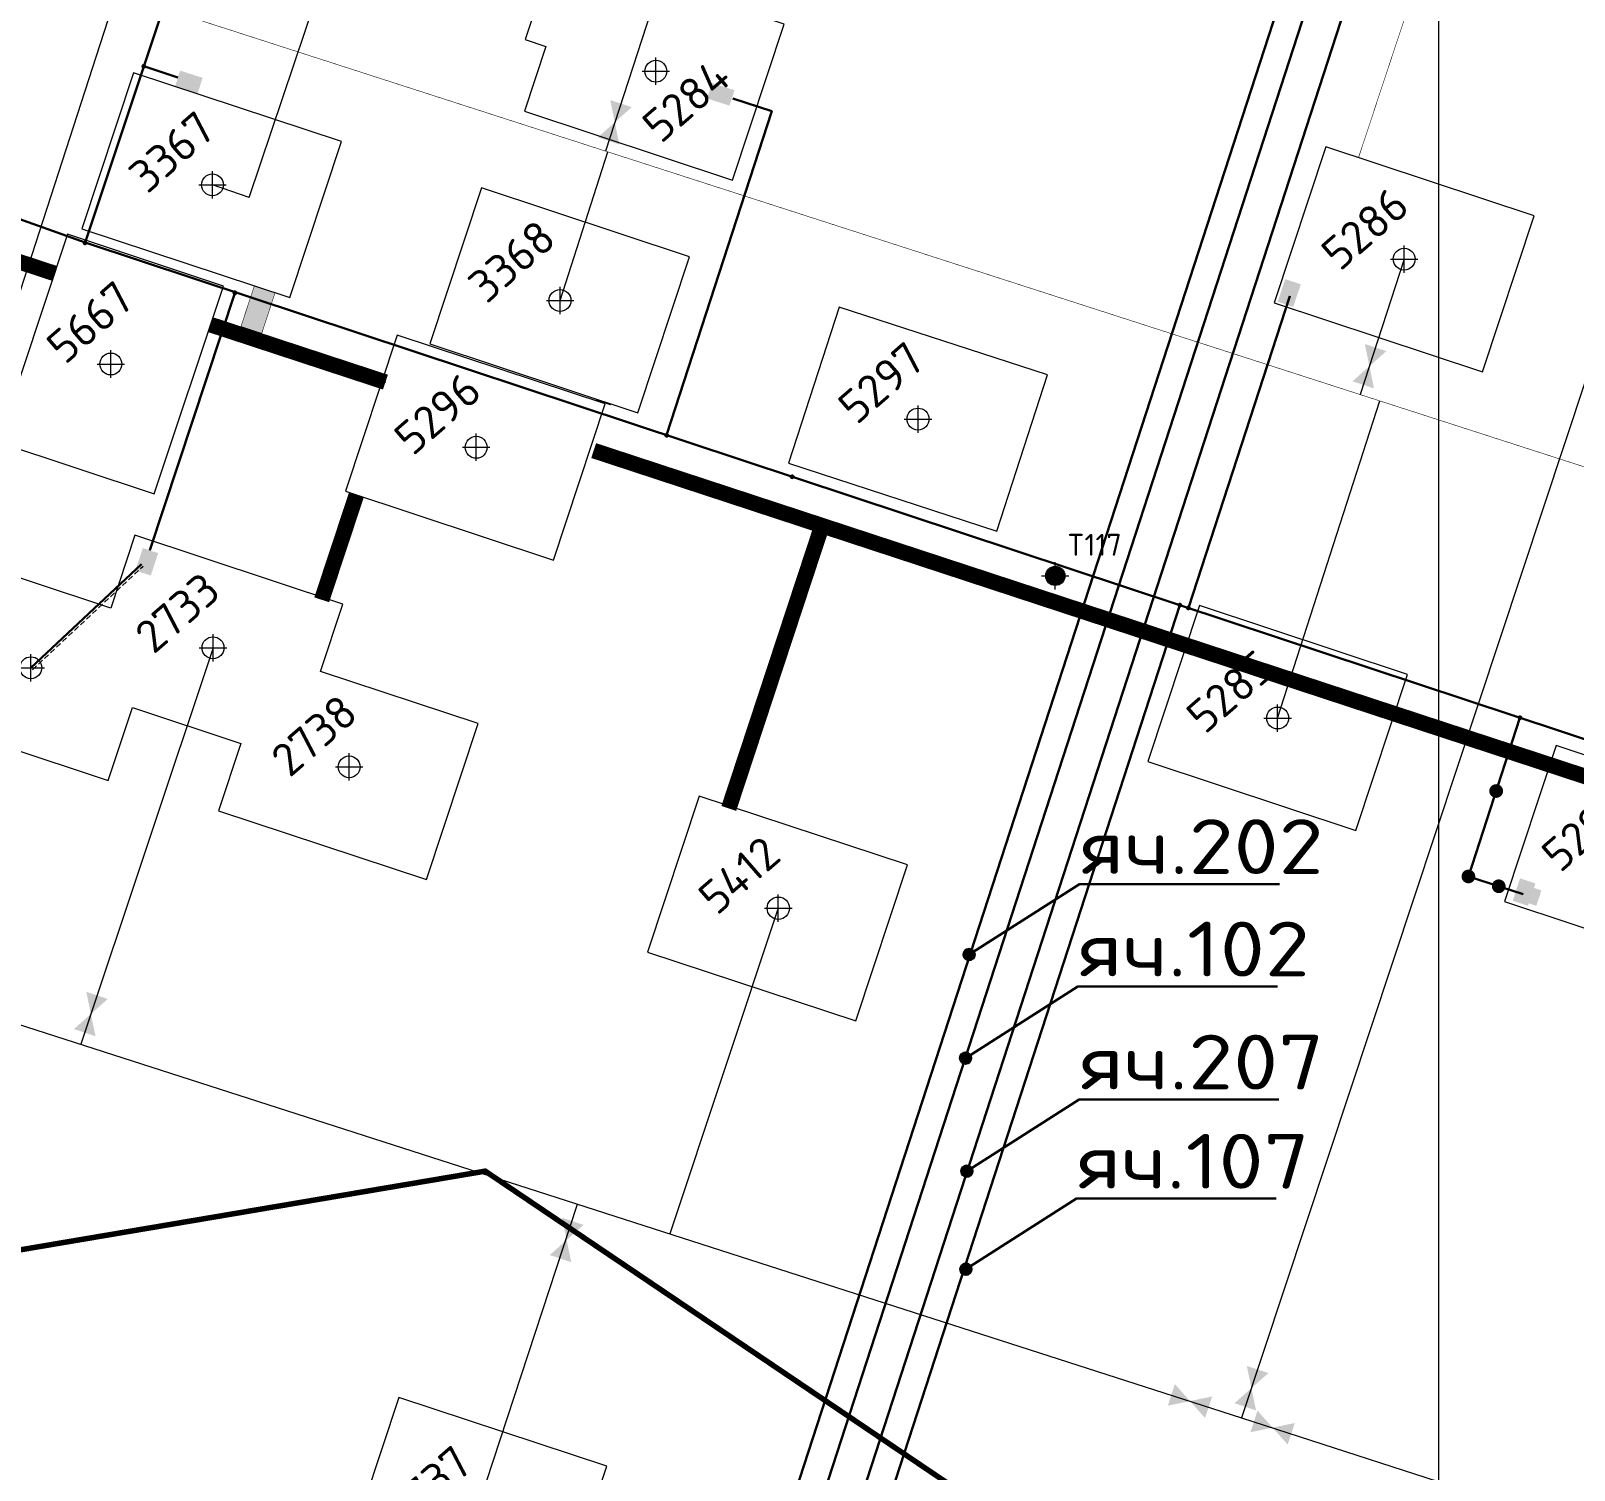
# Model space of a CAD drawing. Header units: millimetres. Extents: x 519 to 9564855, y -810 to 5021775.
# Drawn here: x 9543486 to 9544050, y 4996311 to 4996836 of the extents above; entities that cross this region are included whole.
import ezdxf
from ezdxf.enums import TextEntityAlignment as Align

# ---------------------------------------------------------------- set-up
doc = ezdxf.new("R2010")
doc.units = ezdxf.units.MM
doc.header["$LTSCALE"] = 2
doc.header["$MEASUREMENT"] = 0
doc.header["$PDMODE"] = 2
doc.header["$PDSIZE"] = 5
doc.linetypes.add('92051501$0$DASHED', pattern=[0.75, 0.5, -0.25])
doc.linetypes.add('DASHED2', pattern=[9.525, 6.35, -3.175])
for name, color, linetype in [('160 скважин на 2012 год', 7, 'Continuous'), ('164 скв. на 2011 год (измененные)', 121, 'Continuous'), ('2003-2004 Supplemental wells', 7, 'Continuous'), ('Existing roads', 41, 'Continuous'), ('Future Roads', 44, 'Continuous'), ('GRID_PULKOVO', 7, 'Continuous'), ('OilColl&Flowlines', 3, 'Continuous'), ('Stage 10 wells', 7, 'Continuous'), ('Stage VII wells', 9, 'Continuous'), ('МГ-земельный участок', 7, 'Continuous'), ('Скважины  2018 года', 7, 'Continuous'), ('Скважины 2019г.', 241, 'Continuous'), ('Скважины на 2020 год', 140, 'Continuous')]:
    doc.layers.add(name, color=color, linetype=linetype)
for name, color, linetype, lineweight in [('160 скважин на 2012 год - Электрика', 192, 'Continuous', 30), ('160 скважин на2012 год.Выкидные линии', 5, 'Continuous', 30), ('PPLINE_GAS', 4, 'GAS_LINE', 30), ('Скважины на 2022 год', 60, 'Continuous', 13), ('Электро', 1, 'Continuous', 30), ('Электроснаб', 1, 'Continuous', 18), ('Электроснабжене', 1, 'Continuous', 18)]:
    doc.layers.add(name, color=color, linetype=linetype, lineweight=lineweight)
doc.styles.add('92051501$0$STANDARD', font='simplex.shx')
doc.styles.add('Elect', font='isocpeur.ttf')
doc.styles.get("Standard").update_dxf_attribs({"font": 'isocpeur.ttf', "width": 0.5})
doc.linetypes.add('GAS_LINE', pattern='A,0.5,-0.2,["G",92051501$0$STANDARD,S=0.1,R=0,X=-0.1,Y=-0.05],-0.05', length=0.75)

msp = doc.modelspace()

# ---------------------------------------------------------------- hatches: boundary and pattern name
at = {"linetype": 'ByBlock', "lineweight": 0, "ltscale": 80}
h = msp.add_hatch(color=9, dxfattribs=at)
h.set_gradient(color1=(194, 199, 198), color2=(201, 207, 205), tint=1)
h.paths.add_polyline_path([(9543575.26535, 4996740.73949), (9543572.76242, 4996733.12448), (9543570.39282, 4996725.91509), (9543562.79911, 4996728.41418), (9543567.70009, 4996743.22606)])
at = {"layer": '160 скважин на 2012 год - Электрика', "lineweight": 0, "ltscale": 7.5}
for points in [[(9543941.37956, 4996737.437), (9543946.98171, 4996735.54982), (9543949.73295, 4996743.71699), (9543944.13079, 4996745.60416)], [(9544029.41658, 4996525.19705), (9544027.5596, 4996519.58482), (9544035.74145, 4996516.87759), (9544037.59844, 4996522.48982)]]:
    msp.add_hatch(color=1, dxfattribs=at).paths.add_polyline_path(points)
at = {"layer": '2003-2004 Supplemental wells', "lineweight": 0, "ltscale": 5}
h = msp.add_hatch(color=1, dxfattribs=at)
edge = h.paths.add_edge_path()
edge.add_arc((9543860.12, 4996637.33), 3.5, 0, 360)
at = {"layer": 'Электро'}
for points in [[(9543540.5972, 4996821.82099), (9543538.80144, 4996816.18887), (9543547.01229, 4996813.57089), (9543548.80806, 4996819.20302)], [(9543734.77396, 4996817.29253), (9543732.9782, 4996811.66041), (9543741.18905, 4996809.04243), (9543742.98482, 4996814.67456)], [(9543941.35052, 4996737.50939), (9543946.96276, 4996735.6524), (9543949.66999, 4996743.83426), (9543944.05775, 4996745.69125)], [(9543524.27711, 4996639.30936), (9543529.88935, 4996637.45237), (9543532.59658, 4996645.63423), (9543526.98434, 4996647.49122)], [(9544027.10544, 4996518.72367), (9544032.71767, 4996516.86668), (9544035.4249, 4996525.04854), (9544029.81267, 4996526.90552)]]:
    msp.add_hatch(color=256, dxfattribs=at).paths.add_polyline_path(points)
h = msp.add_hatch(color=256, dxfattribs=at)
edge = h.paths.add_edge_path()
edge.add_arc((9543828.64076, 4996499.06776), 2.06767, 0, 360)
h = msp.add_hatch(color=256, dxfattribs=at)
edge = h.paths.add_edge_path()
edge.add_arc((9543827.36878, 4996461.27047), 2.06767, 0, 360)
h = msp.add_hatch(color=256, dxfattribs=at)
edge = h.paths.add_edge_path()
edge.add_arc((9543827.85159, 4996419.99067), 2.06767, 0, 360)
h = msp.add_hatch(color=256, dxfattribs=at)
edge = h.paths.add_edge_path()
edge.add_arc((9543827.51222, 4996384.19295), 2.06767, 0, 360)
at = {"layer": 'Электроснаб', "linetype": '92051501$0$DASHED', "lineweight": 0}
for points in [[(9543540.5972, 4996821.82099), (9543538.80144, 4996816.18887), (9543547.01229, 4996813.57089), (9543548.80806, 4996819.20302)], [(9543524.27711, 4996639.30936), (9543529.88935, 4996637.45237), (9543532.59658, 4996645.63423), (9543526.98434, 4996647.49122)]]:
    msp.add_hatch(color=1, dxfattribs=at).paths.add_polyline_path(points)
at = {"layer": 'Электроснаб', "lineweight": 0}
for points in [[(9543734.77396, 4996817.29253), (9543732.9782, 4996811.66041), (9543741.18905, 4996809.04243), (9543742.98482, 4996814.67456)], [(9543941.35052, 4996737.50939), (9543946.96276, 4996735.6524), (9543949.66999, 4996743.83426), (9543944.05775, 4996745.69125)], [(9544027.10544, 4996518.72367), (9544032.71767, 4996516.86668), (9544035.4249, 4996525.04854), (9544029.81267, 4996526.90552)]]:
    msp.add_hatch(color=1, dxfattribs=at).paths.add_polyline_path(points)
h = msp.add_hatch(color=1, dxfattribs=at)
edge = h.paths.add_edge_path()
edge.add_arc((9543828.64076, 4996499.06776), 2.06767, 0, 360)
h = msp.add_hatch(color=1, dxfattribs=at)
edge = h.paths.add_edge_path()
edge.add_arc((9543827.36878, 4996461.27047), 2.06767, 0, 360)
h = msp.add_hatch(color=1, dxfattribs=at)
edge = h.paths.add_edge_path()
edge.add_arc((9543827.85159, 4996419.99067), 2.06767, 0, 360)
h = msp.add_hatch(color=1, dxfattribs=at)
edge = h.paths.add_edge_path()
edge.add_arc((9543827.51222, 4996384.19295), 2.06767, 0, 360)
at = {"layer": 'Электроснабжене', "linetype": '92051501$0$DASHED', "lineweight": 0}
for points in [[(9543540.5972, 4996821.82099), (9543538.80144, 4996816.18887), (9543547.01229, 4996813.57089), (9543548.80806, 4996819.20302)], [(9543524.27711, 4996639.30936), (9543529.88935, 4996637.45237), (9543532.59658, 4996645.63423), (9543526.98434, 4996647.49122)]]:
    msp.add_hatch(color=1, dxfattribs=at).paths.add_polyline_path(points)
at = {"layer": 'Электроснабжене', "lineweight": 0}
for points in [[(9543734.77396, 4996817.29253), (9543732.9782, 4996811.66041), (9543741.18905, 4996809.04243), (9543742.98482, 4996814.67456)], [(9543941.35052, 4996737.50939), (9543946.96276, 4996735.6524), (9543949.66999, 4996743.83426), (9543944.05775, 4996745.69125)], [(9544027.10544, 4996518.72367), (9544032.71767, 4996516.86668), (9544035.4249, 4996525.04854), (9544029.81267, 4996526.90552)]]:
    msp.add_hatch(color=1, dxfattribs=at).paths.add_polyline_path(points)
h = msp.add_hatch(color=1, dxfattribs=at)
edge = h.paths.add_edge_path()
edge.add_arc((9543828.64076, 4996499.06776), 2.06767, 0, 360)
h = msp.add_hatch(color=1, dxfattribs=at)
edge = h.paths.add_edge_path()
edge.add_arc((9543827.36878, 4996461.27047), 2.06767, 0, 360)
h = msp.add_hatch(color=1, dxfattribs=at)
edge = h.paths.add_edge_path()
edge.add_arc((9543827.85159, 4996419.99067), 2.06767, 0, 360)
h = msp.add_hatch(color=1, dxfattribs=at)
edge = h.paths.add_edge_path()
edge.add_arc((9543827.51222, 4996384.19295), 2.06767, 0, 360)

# ---------------------------------------------------------------- linework, layer by layer
at = {"color": 9, "linetype": 'ByBlock', "lineweight": 0, "ltscale": 80, "const_width": 0.2}
msp.add_lwpolyline([(9543575.26535, 4996740.73949), (9543572.76242, 4996733.12448), (9543570.39282, 4996725.91509), (9543562.79911, 4996728.41418), (9543567.70009, 4996743.22606), (9543575.26535, 4996740.73949)], dxfattribs=at)
at = {"layer": '160 скважин на 2012 год', "color": 8, "linetype": 'ByBlock', "lineweight": 0, "ltscale": 80, "const_width": 0.2, "elevation": 0.00005}
msp.add_lwpolyline([(9543994.64566, 4996862.02924), (9543970.87538, 4996790.19006)], dxfattribs=at)
at = {"layer": '160 скважин на 2012 год', "color": 0, "linetype": 'ByBlock', "lineweight": 0, "elevation": 0.00005}
msp.add_lwpolyline([(9543940.09218, 4996736.9859), (9544016.0727, 4996711.84532), (9544034.92814, 4996768.83072), (9543958.94761, 4996793.9713)], close=True, dxfattribs=at)
at = {"layer": '160 скважин на 2012 год', "color": 0, "linetype": 'ByBlock', "lineweight": 0}
msp.add_lwpolyline([(9544024.13812, 4996518.41359), (9544100.11864, 4996493.27301), (9544118.97408, 4996550.25841), (9544042.99355, 4996575.39899)], close=True, dxfattribs=at)
msp.add_circle((9543987.5, 4996753), 4, dxfattribs=at)
msp.add_point((9543987.5, 4996753), dxfattribs=at)
at = {"layer": '160 скважин на 2012 год - Электрика', "color": 1, "lineweight": 0, "ltscale": 7.5}
for p, q in [((9544029.78337, 4996585.56154, 0), (9544010.95264, 4996527.60649, 0)), ((9544010.95264, 4996527.60649, 0), (9544029.41189, 4996521.60872, 0))]:
    msp.add_line(p, q, dxfattribs=at)
at = {"layer": '160 скважин на 2012 год - Электрика', "color": 1, "lineweight": 0, "ltscale": 7.5, "const_width": 2.5, "elevation": 0}
for points in [[(9544019.89776, 4996559.18182, 1), (9544022.2754, 4996558.40928, 1)], [(9544009.76382, 4996527.99276, 1), (9544012.14146, 4996527.22022, 1)], [(9544020.8234, 4996524.39929, 1), (9544023.20104, 4996523.62674, 1)]]:
    msp.add_lwpolyline(points, format="xyb", close=True, dxfattribs=at)
at = {"layer": '160 скважин на2012 год.Выкидные линии', "color": 3, "linetype": 'ByBlock', "lineweight": 0, "ltscale": 80, "const_width": 0.2, "elevation": -593.44551}
msp.add_lwpolyline([(9542766.35313, 4997092.34854), (9544328.04109, 4996588.4866)], dxfattribs=at)
at = {"layer": '160 скважин на2012 год.Выкидные линии', "color": 3, "linetype": 'ByBlock', "lineweight": 0, "ltscale": 80}
msp.add_lwpolyline([(9543987.5, 4996753), (9543971.44918, 4996703.53717)], dxfattribs=at)
at = {"layer": '164 скв. на 2011 год (измененные)', "color": 0, "linetype": 'ByBlock', "lineweight": 0}
for points in [[(9543753.57473, 4996841.31833), (9543761.41798, 4996865.02241), (9543685.43745, 4996890.16299), (9543666.58202, 4996833.1776), (9543674.12527, 4996830.68167)], [(9543515.23878, 4996625.5714), (9543457.23745, 4996644.76299), (9543438.38202, 4996587.7776), (9543514.36254, 4996562.63702), (9543523.16122, 4996589.2286)]]:
    msp.add_lwpolyline(points, dxfattribs=at)
msp.add_lwpolyline([(9543504.68202, 4996764.0776), (9543580.66255, 4996738.93702), (9543599.51798, 4996795.92241), (9543523.53745, 4996821.06299)], close=True, dxfattribs=at)
for centre in [(9543552.4, 4996780.1), (9543486.1, 4996603.8)]:
    msp.add_circle(centre, 4, dxfattribs=at)
for p in [(9543552.4, 4996780.1), (9543486.1, 4996603.8)]:
    msp.add_point(p, dxfattribs=at)
at = {"layer": '2003-2004 Supplemental wells', "color": 0, "lineweight": 0, "ltscale": 5}
msp.add_circle((9543860.12, 4996637.33), 3.5, dxfattribs=at)
msp.add_point((9543860.12, 4996637.33), dxfattribs=at)
at = {"layer": 'Existing roads', "lineweight": 0, "const_width": 5.7, "flags": 128}
for points in [[(9543003.46, 4996908.4), (9543027.4, 4996901.4), (9543494.70116, 4996747.8061)], [(9543551.70159, 4996729.07104), (9543557.4936, 4996727.1673), (9543615.5526, 4996708.0843)], [(9543695.03975, 4996700.51006), (9543695.21572, 4996701.04361)], [(9543691.58299, 4996683.09441), (9544056.7739, 4996563.0624)], [(9543592.28199, 4996628.61446), (9543605.00808, 4996667.07559)], [(9543740.91109, 4996552.43054), (9543774.93764, 4996655.69716)]]:
    msp.add_lwpolyline(points, dxfattribs=at)
at = {"layer": 'Future Roads', "lineweight": 0, "ltscale": 25}
for p, q in [((9543027.4, 4996901.4), (9543494.70116, 4996747.8061)), ((9543551.70159, 4996729.07104), (9543557.4936, 4996727.1673)), ((9543557.4936, 4996727.1673), (9543615.5526, 4996708.0843)), ((9543691.58299, 4996683.09441), (9544056.7739, 4996563.0624))]:
    msp.add_line(p, q, dxfattribs=at)
at = {"layer": 'GRID_PULKOVO', "lineweight": 0}
msp.add_line((9544000, 5010000), (9544000, 4992000), dxfattribs=at)
at = {"layer": 'OilColl&Flowlines', "linetype": 'ByBlock', "lineweight": 0, "ltscale": 200}
for q in [(9543656.01953, 4997042.91695, 0), (9543552.4, 4996780.1)]:
    msp.add_line((9543565.7434, 4996775.48565), q, dxfattribs=at)
at = {"layer": 'OilColl&Flowlines', "lineweight": 0}
for p, q in [((9544118.66534, 4996904.81483, 0), (9543928.16382, 4996329.98424, -31.94114)), ((9543941.3, 4996585.4), (9543978.66417, 4996701.20933, -593.44551)), ((9543405.25745, 4996498.19449, -24.878), (9543928.16382, 4996329.98424, -31.94114)), ((9543928.16382, 4996329.98424, -31.94114), (9544905.49513, 4996013.62264, 559.15513))]:
    msp.add_line(p, q, dxfattribs=at)
at = {"layer": 'OilColl&Flowlines', "lineweight": 0, "ltscale": 40}
for p, q in [((9543714.3, 4996849.2), (9543695.88334, 4996792.44555, -607.46262)), ((9543679.3, 4996737.9), (9543696.76216, 4996792.14427, -598.00073))]:
    msp.add_line(p, q, dxfattribs=at)
at = {"layer": 'OilColl&Flowlines', "linetype": 'ByBlock', "lineweight": 0}
for p, q in [((9543552.6, 4996611.1), (9543504.326, 4996466.32579, -26.21616)), ((9543759, 4996516), (9543719.37015, 4996397.14968, -21.52179))]:
    msp.add_line(p, q, dxfattribs=at)
at = {"layer": 'OilColl&Flowlines', "color": 3, "linetype": 'ByBlock', "lineweight": 0, "ltscale": 25}
msp.add_line((9543649, 4996296.3), (9543685.65486, 4996407.99532, -28.66546), dxfattribs=at)
at = {"layer": 'OilColl&Flowlines', "lineweight": 0}
for points in [[(9543697.62071, 4996811.07219, -494.8388), (9543705.47782, 4996808.47241, -494.8388), (9543699.29779, 4996802.96785, -494.8388)], [(9543693.11777, 4996797.46328, -494.8388), (9543699.29779, 4996802.96785, -494.8388), (9543700.97488, 4996794.86351, -494.8388)]]:
    msp.add_solid(points, dxfattribs=at)
at = {"layer": 'OilColl&Flowlines', "linetype": 'ByBlock', "lineweight": 0}
for points in [[(9543980.99142, 4996719.40288), (9543974.8114, 4996713.89831), (9543973.13431, 4996722.00265)], [(9543976.48848, 4996705.79397), (9543968.63137, 4996708.39374), (9543974.8114, 4996713.89831)], [(9543514.19285, 4996482.87104), (9543508.01282, 4996477.36648), (9543506.33574, 4996485.47082)], [(9543509.6899, 4996469.26214), (9543501.8328, 4996471.86191), (9543508.01282, 4996477.36648)], [(9543901.19415, 4996334.37581, -31.68631), (9543903.79393, 4996342.23292, -31.68631), (9543909.29849, 4996336.0529, -31.68631)], [(9543914.80306, 4996329.87287, -31.68631), (9543909.29849, 4996336.0529, -31.68631), (9543917.40283, 4996337.72998, -31.68631)], [(9543931.35429, 4996324.6738, -32.0937), (9543933.95406, 4996332.53091, -32.0937), (9543939.45863, 4996326.35088, -32.0937)], [(9543944.96319, 4996320.17086, -32.0937), (9543939.45863, 4996326.35088, -32.0937), (9543947.56297, 4996328.02797, -32.0937)]]:
    msp.add_solid(points, dxfattribs=at)
at = {"layer": 'OilColl&Flowlines', "color": 3, "lineweight": 0}
for points in [[(9543687.89625, 4996400.38043), (9543681.71623, 4996394.87586), (9543680.03915, 4996402.9802)], [(9543683.39331, 4996386.77152), (9543675.53621, 4996389.37129), (9543681.71623, 4996394.87586)], [(9543937.91012, 4996346.26895, 0), (9543931.7301, 4996340.76438, 0), (9543930.05302, 4996348.86872, 0)], [(9543933.40718, 4996332.66004, 0), (9543925.55008, 4996335.25982, 0), (9543931.7301, 4996340.76438, 0)]]:
    msp.add_solid(points, dxfattribs=at)
at = {"layer": 'PPLINE_GAS', "color": 3, "linetype": 'GAS_LINE', "lineweight": 0, "ltscale": 25}
msp.add_line((9543570.19791, 4997012.89082), (9543401.24164, 4996491.95397), dxfattribs=at)
at = {"layer": 'Stage 10 wells', "color": 0, "linetype": 'ByBlock', "lineweight": 0}
msp.add_lwpolyline([(9543601.58202, 4996280.37759), (9543677.56255, 4996255.23701), (9543696.41798, 4996312.22241), (9543620.43745, 4996337.36299)], close=True, dxfattribs=at)
at = {"layer": 'Stage VII wells', "color": 0, "linetype": 'ByBlock', "lineweight": 0}
for points in [[(9543591.88987, 4996602.45742), (9543600.01798, 4996627.02241), (9543524.03745, 4996652.16299), (9543515.23878, 4996625.5714)], [(9543523.16122, 4996589.2286), (9543562.71013, 4996576.14259)]]:
    msp.add_lwpolyline(points, dxfattribs=at)
msp.add_circle((9543552.6, 4996611.1), 4, dxfattribs=at)
at = {"layer": 'Stage VII wells', "color": 0, "linetype": 'ByBlock', "lineweight": 0, "ltscale": 80}
msp.add_point((9543552.6, 4996611.1), dxfattribs=at)
at = {"layer": 'МГ-земельный участок', "color": 0, "linetype": 'DASHED2', "lineweight": 25, "ltscale": 5, "const_width": 2}
msp.add_lwpolyline([(9522167.80801, 4999999.48247), (9521654, 5002362), (9522840, 5002532), (9525642, 5002155), (9528521, 5002235), (9531281, 5003464), (9533105, 5001043), (9546614, 4998215), (9544978, 4995525), (9543652, 4996420), (9539605, 4995735), (9529554.6705, 4998798.09585), (9529554.71722, 4998845.23995), (9529525.402, 4998845.269), (9529525.36994, 4998882.97318), (9529309.91997, 4998882.84552), (9526935, 5000017), (9526935, 4999132), (9522906, 5001105), (9522683.367, 5000265.06642), (9522496, 5000315)], close=True, dxfattribs=at)
at = {"layer": 'Скважины  2018 года', "color": 0, "linetype": 'ByBlock', "lineweight": 0}
msp.add_lwpolyline([(9543499.46796, 4996762.12728), (9543474.20278, 4996686.22161), (9543531.13204, 4996667.27272), (9543556.39722, 4996743.17839)], close=True, dxfattribs=at)
msp.add_circle((9543515.3, 4996714.7), 4, dxfattribs=at)
msp.add_point((9543515.3, 4996714.7), dxfattribs=at)
at = {"layer": 'Скважины 2019г.', "color": 0, "linetype": 'ByBlock', "lineweight": 0}
msp.add_lwpolyline([(9543631.79664, 4996722.04649), (9543707.74031, 4996696.89576), (9543726.60336, 4996753.85351), (9543650.65969, 4996779.00424)], close=True, dxfattribs=at)
at = {"layer": 'Скважины 2019г.', "color": 0, "linetype": 'ByBlock', "lineweight": 0, "elevation": -0.33545}
msp.add_lwpolyline([(9543893.9135, 4996569.54884), (9543969.85717, 4996544.39811), (9543988.72021, 4996601.35586), (9543912.77654, 4996626.50659)], close=True, dxfattribs=at)
at = {"layer": 'Скважины 2019г.', "color": 0, "linetype": 'ByBlock', "lineweight": 0}
for centre in [(9543679.3, 4996737.9), (9543941.31685, 4996585.45235, -0.33545)]:
    msp.add_circle(centre, 4, dxfattribs=at)
for p in [(9543679.3, 4996737.9), (9543648.7, 4996684.3), (9543941.3, 4996585.4), (9543759, 4996516)]:
    msp.add_point(p, dxfattribs=at)
at = {"layer": 'Скважины на 2020 год', "color": 0, "linetype": 'ByBlock', "lineweight": 0}
for points in [[(9543674.12527, 4996830.68167), (9543666.28202, 4996806.9776), (9543742.26254, 4996781.83702), (9543761.11798, 4996838.82241), (9543753.57473, 4996841.31833)], [(9543562.71013, 4996576.14259), (9543554.58202, 4996551.5776), (9543630.56254, 4996526.43702), (9543649.41798, 4996583.42241), (9543591.88987, 4996602.45742)]]:
    msp.add_lwpolyline(points, dxfattribs=at)
for points in [[(9543600.98202, 4996668.2776), (9543676.96254, 4996643.13702), (9543695.81798, 4996700.12241), (9543619.83745, 4996725.26299)], [(9543711.28202, 4996499.9776), (9543787.26254, 4996474.83702), (9543806.11798, 4996531.82241), (9543730.13745, 4996556.96299)]]:
    msp.add_lwpolyline(points, close=True, dxfattribs=at)
for centre, radius in [((9543714.3, 4996821.6), 4), ((9543648.7, 4996684.3), 4), ((9543602.3, 4996567.6), 4), ((9543759, 4996516), 4.0951)]:
    msp.add_circle(centre, radius, dxfattribs=at)
for p in [(9543714.3, 4996821.6), (9543602.3, 4996567.6)]:
    msp.add_point(p, dxfattribs=at)
at = {"layer": 'Скважины на 2022 год', "color": 0, "lineweight": 0}
msp.add_lwpolyline([(9543762.70239, 4996678.44791), (9543838.78691, 4996653.72655), (9543857.32793, 4996710.78994), (9543781.24341, 4996735.5113)], close=True, dxfattribs=at)
at = {"layer": 'Скважины на 2022 год', "color": 0, "lineweight": 0, "ltscale": 50}
msp.add_circle((9543809.99998, 4996694.60002), 4, dxfattribs=at)
at = {"layer": 'Скважины на 2022 год', "color": 0, "lineweight": 0}
msp.add_point((9543809.99998, 4996694.60002), dxfattribs=at)
at = {"layer": 'Электро'}
for p, q in [((9543708.77344, 4996096.76494, 47.36082), (9544131.401, 4997397.47885, 47.36082)), ((9544118.80027, 4997391.05845, 47.36082), (9543702.35304, 4996109.36567, 47.36082)), ((9544067.26781, 4997156.56349, 47.36082), (9543718.4775, 4996083.09727, 47.36082)), ((9543548.13184, 4996885.82786), (9543505.8959, 4996759.0415)), ((9543539.75955, 4996819.26877), (9543527.33771, 4996823.40681)), ((9543742.40824, 4996811.67174), (9543756.67409, 4996807.03648)), ((9543756.67409, 4996807.03648), (9543718.22005, 4996688.67605, 0)), ((9543505.88711, 4996759.01511), (9543905.61062, 4996626.67313, 0)), ((9543529.52119, 4996646.77257, 0), (9543560.65989, 4996740.88072, 0)), ((9543905.61062, 4996626.67313, 47.36082), (9543724.89789, 4996070.49654, 47.36082)), ((9543905.61062, 4996626.67313, 0), (9544214.23735, 4996524.49182, 0)), ((9543868.98632, 4996524.84128, -2969.54726), (9543828.64076, 4996499.06776, 94.72164)), ((9543941.94739, 4996524.84128, -2969.54726), (9543868.98632, 4996524.84128, -2969.54726)), ((9543941.94739, 4996524.84128, -2969.54726), (9543868.98632, 4996524.84128, -2969.54726)), ((9543868.33351, 4996487.43953, -3016.90808), (9543827.98794, 4996461.66601, 47.36082)), ((9543941.29458, 4996487.43953, -3016.90808), (9543868.33351, 4996487.43953, -3016.90808)), ((9543941.29458, 4996487.43953, -3016.90808), (9543868.33351, 4996487.43953, -3016.90808)), ((9543868.81183, 4996446.15686, -3016.90808), (9543828.46627, 4996420.38334, 47.36082)), ((9543941.7729, 4996446.15686, -3016.90808), (9543868.81183, 4996446.15686, -3016.90808)), ((9543941.7729, 4996446.15686, -3016.90808), (9543868.81183, 4996446.15686, -3016.90808)), ((9543867.85779, 4996409.96647, -3016.90808), (9543827.51222, 4996384.19295, 47.36082)), ((9543940.81885, 4996409.96647, -3016.90808), (9543867.85779, 4996409.96647, -3016.90808)), ((9543940.81885, 4996409.96647, -3016.90808), (9543867.85779, 4996409.96647, -3016.90808))]:
    msp.add_line(p, q, dxfattribs=at)
at = {"layer": 'Электро', "ltscale": 7.5}
msp.add_line((9543505.88711, 4996759.01511), (9543302.33209, 4996832.03879, 0), dxfattribs=at)
at = {"layer": 'Электро', "ltscale": 25}
for p, q in [((9543945.69257, 4996739.48752), (9543908.70416, 4996625.64891)), ((9544010.952, 4996527.6061, 0), (9544029.78291, 4996585.56169, 0)), ((9544030.91525, 4996521.07544), (9544010.952, 4996527.6061, 0))]:
    msp.add_line(p, q, dxfattribs=at)
at = {"layer": 'Электро', "ltscale": 2}
msp.add_line((9543486.1, 4996603.8), (9543526.54155, 4996641.64424), dxfattribs=at)
at = {"layer": 'Электро'}
for centre in [(9543828.64076, 4996499.06776, 94.72164), (9543827.36878, 4996461.27047, 94.38698), (9543827.85159, 4996419.99067, 94.04613), (9543827.51222, 4996384.19295, 47.36082)]:
    msp.add_circle(centre, 2.06767, dxfattribs=at)
for centre, start, end in [((9543527.33771, 4996823.40681), 162.0000001, 342.0000001), ((9543527.33771, 4996823.40681), 342.0000001, 162.0000001), ((9543505.862, 4996758.93973), 162, 342), ((9543505.862, 4996758.93973), 342, 162), ((9543560.60159, 4996740.70451, 0), 162, 342), ((9543560.60159, 4996740.70451, 0), 342, 162), ((9543718.21756, 4996688.67684, 0), 162, 342), ((9543718.22005, 4996688.67605, 0), 162, 342), ((9543718.22005, 4996688.67605, 0), 162, 342), ((9543718.21756, 4996688.67684, 0), 342, 162), ((9543718.22005, 4996688.67605, 0), 342, 162), ((9543718.22005, 4996688.67605, 0), 342, 162), ((9543764.06677, 4996673.53597, 0), 162, 342), ((9543764.06926, 4996673.53518, 0), 161.9999999, 341.9999999), ((9543764.06926, 4996673.53518, 0), 162, 342), ((9543764.06677, 4996673.53597, 0), 342, 162), ((9543764.06926, 4996673.53518, 0), 341.9999999, 161.9999999), ((9543764.06926, 4996673.53518, 0), 342, 162), ((9543905.61062, 4996626.67313, 0), 161.9999999, 341.9999999), ((9543905.61062, 4996626.67313, 0), 341.9999999, 161.9999999), ((9543908.70416, 4996625.64891), 162, 342), ((9543908.70416, 4996625.64891), 342, 162), ((9544029.78291, 4996585.56169, 0), 162, 342), ((9544029.78291, 4996585.56169, 0), 342, 162)]:
    msp.add_arc(centre, 0.5, start, end, dxfattribs=at)
at = {"layer": 'Электроснаб', "color": 1, "linetype": 'ByBlock', "lineweight": 0}
for p, q in [((9543708.77344, 4996096.76494, 47.36082), (9544131.401, 4997397.47885, 47.36082)), ((9544118.80027, 4997391.05845, 47.36082), (9543702.35304, 4996109.36567, 47.36082)), ((9544067.26781, 4997156.56349, 47.36082), (9543718.4775, 4996083.09727, 47.36082)), ((9543905.61062, 4996626.67313, 47.36082), (9543724.89789, 4996070.49654, 47.36082)), ((9543905.61062, 4996626.67313, 0), (9544214.23735, 4996524.49182, 0))]:
    msp.add_line(p, q, dxfattribs=at)
at = {"layer": 'Электроснаб', "color": 1, "linetype": '92051501$0$DASHED', "lineweight": 0}
for p, q in [((9543547.98189, 4996885.37775), (9543505.8959, 4996759.0415)), ((9543539.75955, 4996819.26877), (9543527.33771, 4996823.40681)), ((9543505.88711, 4996759.01511), (9543764.06926, 4996673.53518, 0)), ((9543529.52119, 4996646.77257, 0), (9543560.65989, 4996740.88072, 0))]:
    msp.add_line(p, q, dxfattribs=at)
at = {"layer": 'Электроснаб', "color": 1, "linetype": '92051501$0$DASHED', "lineweight": 0, "ltscale": 7.5}
msp.add_line((9543505.88711, 4996759.01511), (9543302.33209, 4996832.03879, 0), dxfattribs=at)
at = {"layer": 'Электроснаб', "color": 1, "lineweight": 0}
for p, q in [((9543742.40824, 4996811.67174), (9543756.67409, 4996807.03648)), ((9543756.67409, 4996807.03648), (9543718.22005, 4996688.67605, 0)), ((9543868.98632, 4996524.84128, -2969.54726), (9543828.64076, 4996499.06776, 94.72164)), ((9543941.94739, 4996524.84128, -2969.54726), (9543868.98632, 4996524.84128, -2969.54726)), ((9543941.94739, 4996524.84128, -2969.54726), (9543868.98632, 4996524.84128, -2969.54726)), ((9543868.33351, 4996487.43953, -3016.90808), (9543827.98794, 4996461.66601, 47.36082)), ((9543941.29458, 4996487.43953, -3016.90808), (9543868.33351, 4996487.43953, -3016.90808)), ((9543941.29458, 4996487.43953, -3016.90808), (9543868.33351, 4996487.43953, -3016.90808)), ((9543868.81183, 4996446.15686, -3016.90808), (9543828.46627, 4996420.38334, 47.36082)), ((9543941.7729, 4996446.15686, -3016.90808), (9543868.81183, 4996446.15686, -3016.90808)), ((9543941.7729, 4996446.15686, -3016.90808), (9543868.81183, 4996446.15686, -3016.90808)), ((9543867.85779, 4996409.96647, -3016.90808), (9543827.51222, 4996384.19295, 47.36082)), ((9543940.81885, 4996409.96647, -3016.90808), (9543867.85779, 4996409.96647, -3016.90808)), ((9543940.81885, 4996409.96647, -3016.90808), (9543867.85779, 4996409.96647, -3016.90808))]:
    msp.add_line(p, q, dxfattribs=at)
at = {"layer": 'Электроснаб', "color": 1, "lineweight": 0, "ltscale": 25}
for p, q in [((9543945.69257, 4996739.48752), (9543908.70416, 4996625.64891)), ((9544010.952, 4996527.6061, 0), (9544029.78291, 4996585.56169, 0)), ((9544030.91525, 4996521.07544), (9544010.952, 4996527.6061, 0))]:
    msp.add_line(p, q, dxfattribs=at)
at = {"layer": 'Электроснаб', "color": 1, "linetype": '92051501$0$DASHED', "lineweight": 0, "ltscale": 2}
msp.add_line((9543486.7, 4996603.1), (9543527.14155, 4996640.94424), dxfattribs=at)
at = {"layer": 'Электроснаб', "color": 1, "lineweight": 0}
for centre in [(9543828.64076, 4996499.06776, 94.72164), (9543827.36878, 4996461.27047, 94.38698), (9543827.85159, 4996419.99067, 94.04613), (9543827.51222, 4996384.19295, 47.36082)]:
    msp.add_circle(centre, 2.06767, dxfattribs=at)
at = {"layer": 'Электроснаб', "color": 1, "linetype": '92051501$0$DASHED', "lineweight": 0}
for centre, start, end in [((9543527.33771, 4996823.40681), 162.0000001, 342.0000001), ((9543527.33771, 4996823.40681), 342.0000001, 162.0000001), ((9543505.862, 4996758.93973), 162, 342), ((9543505.862, 4996758.93973), 342, 162), ((9543560.60159, 4996740.70451, 0), 162, 342), ((9543560.60159, 4996740.70451, 0), 342, 162)]:
    msp.add_arc(centre, 0.5, start, end, dxfattribs=at)
at = {"layer": 'Электроснаб', "color": 1, "lineweight": 0}
for centre, start, end in [((9543718.21756, 4996688.67684, 0), 162, 342), ((9543718.22005, 4996688.67605, 0), 162, 342), ((9543718.22005, 4996688.67605, 0), 162, 342), ((9543718.21756, 4996688.67684, 0), 342, 162), ((9543718.22005, 4996688.67605, 0), 342, 162), ((9543718.22005, 4996688.67605, 0), 342, 162), ((9543764.06677, 4996673.53597, 0), 162, 342), ((9543764.06926, 4996673.53518, 0), 161.9999999, 341.9999999), ((9543764.06926, 4996673.53518, 0), 162, 342), ((9543764.06677, 4996673.53597, 0), 342, 162), ((9543764.06926, 4996673.53518, 0), 341.9999999, 161.9999999), ((9543764.06926, 4996673.53518, 0), 342, 162), ((9543905.61062, 4996626.67313, 0), 161.9999999, 341.9999999), ((9543905.61062, 4996626.67313, 0), 341.9999999, 161.9999999), ((9543908.70416, 4996625.64891), 162, 342), ((9543908.70416, 4996625.64891), 342, 162), ((9544029.78291, 4996585.56169, 0), 162, 342), ((9544029.78291, 4996585.56169, 0), 342, 162)]:
    msp.add_arc(centre, 0.5, start, end, dxfattribs=at)
at = {"layer": 'Электроснабжене', "color": 1, "linetype": 'ByBlock', "lineweight": 0}
for p, q in [((9543708.77344, 4996096.76494, 47.36082), (9544131.401, 4997397.47885, 47.36082)), ((9544118.80027, 4997391.05845, 47.36082), (9543702.35304, 4996109.36567, 47.36082)), ((9544067.26781, 4997156.56349, 47.36082), (9543718.4775, 4996083.09727, 47.36082)), ((9543905.61062, 4996626.67313, 47.36082), (9543724.89789, 4996070.49654, 47.36082)), ((9543905.61062, 4996626.67313, 0), (9544214.23735, 4996524.49182, 0))]:
    msp.add_line(p, q, dxfattribs=at)
at = {"layer": 'Электроснабжене', "color": 1, "lineweight": 0}
for p, q in [((9543547.98189, 4996885.37775), (9543505.8959, 4996759.0415)), ((9543742.40824, 4996811.67174), (9543756.67409, 4996807.03648)), ((9543756.67409, 4996807.03648), (9543718.22005, 4996688.67605, 0)), ((9543505.88711, 4996759.01511), (9543764.06926, 4996673.53518, 0)), ((9543529.52119, 4996646.77257, 0), (9543560.65989, 4996740.88072, 0)), ((9543868.98632, 4996524.84128, -2969.54726), (9543828.64076, 4996499.06776, 94.72164)), ((9543941.94739, 4996524.84128, -2969.54726), (9543868.98632, 4996524.84128, -2969.54726)), ((9543941.94739, 4996524.84128, -2969.54726), (9543868.98632, 4996524.84128, -2969.54726)), ((9543868.33351, 4996487.43953, -3016.90808), (9543827.98794, 4996461.66601, 47.36082)), ((9543941.29458, 4996487.43953, -3016.90808), (9543868.33351, 4996487.43953, -3016.90808)), ((9543941.29458, 4996487.43953, -3016.90808), (9543868.33351, 4996487.43953, -3016.90808)), ((9543868.81183, 4996446.15686, -3016.90808), (9543828.46627, 4996420.38334, 47.36082)), ((9543941.7729, 4996446.15686, -3016.90808), (9543868.81183, 4996446.15686, -3016.90808)), ((9543941.7729, 4996446.15686, -3016.90808), (9543868.81183, 4996446.15686, -3016.90808)), ((9543867.85779, 4996409.96647, -3016.90808), (9543827.51222, 4996384.19295, 47.36082)), ((9543940.81885, 4996409.96647, -3016.90808), (9543867.85779, 4996409.96647, -3016.90808)), ((9543940.81885, 4996409.96647, -3016.90808), (9543867.85779, 4996409.96647, -3016.90808))]:
    msp.add_line(p, q, dxfattribs=at)
at = {"layer": 'Электроснабжене', "color": 1, "lineweight": 0, "ltscale": 7.5}
msp.add_line((9543505.88711, 4996759.01511), (9543302.33209, 4996832.03879, 0), dxfattribs=at)
at = {"layer": 'Электроснабжене', "color": 1, "linetype": '92051501$0$DASHED', "lineweight": 0}
msp.add_line((9543539.75955, 4996819.26877), (9543527.33771, 4996823.40681), dxfattribs=at)
at = {"layer": 'Электроснабжене', "color": 1, "lineweight": 0, "ltscale": 25}
for p, q in [((9543945.69257, 4996739.48752), (9543908.70416, 4996625.64891)), ((9544010.952, 4996527.6061, 0), (9544029.78291, 4996585.56169, 0)), ((9544030.91525, 4996521.07544), (9544010.952, 4996527.6061, 0))]:
    msp.add_line(p, q, dxfattribs=at)
at = {"layer": 'Электроснабжене', "color": 1, "linetype": '92051501$0$DASHED', "lineweight": 0, "ltscale": 2}
msp.add_line((9543486.7, 4996603.1), (9543527.14155, 4996640.94424), dxfattribs=at)
at = {"layer": 'Электроснабжене', "color": 1, "lineweight": 0}
for centre in [(9543828.64076, 4996499.06776, 94.72164), (9543827.36878, 4996461.27047, 94.38698), (9543827.85159, 4996419.99067, 94.04613), (9543827.51222, 4996384.19295, 47.36082)]:
    msp.add_circle(centre, 2.06767, dxfattribs=at)
at = {"layer": 'Электроснабжене', "color": 1, "linetype": '92051501$0$DASHED', "lineweight": 0}
for centre, start, end in [((9543527.33771, 4996823.40681), 162.0000001, 342.0000001), ((9543527.33771, 4996823.40681), 342.0000001, 162.0000001), ((9543505.862, 4996758.93973), 162, 342), ((9543505.862, 4996758.93973), 342, 162), ((9543560.60159, 4996740.70451, 0), 162, 342), ((9543560.60159, 4996740.70451, 0), 342, 162)]:
    msp.add_arc(centre, 0.5, start, end, dxfattribs=at)
at = {"layer": 'Электроснабжене', "color": 1, "lineweight": 0}
for centre, start, end in [((9543718.21756, 4996688.67684, 0), 162, 342), ((9543718.22005, 4996688.67605, 0), 162, 342), ((9543718.22005, 4996688.67605, 0), 162, 342), ((9543718.21756, 4996688.67684, 0), 342, 162), ((9543718.22005, 4996688.67605, 0), 342, 162), ((9543718.22005, 4996688.67605, 0), 342, 162), ((9543764.06677, 4996673.53597, 0), 162, 342), ((9543764.06926, 4996673.53518, 0), 161.9999999, 341.9999999), ((9543764.06926, 4996673.53518, 0), 162, 342), ((9543764.06677, 4996673.53597, 0), 342, 162), ((9543764.06926, 4996673.53518, 0), 341.9999999, 161.9999999), ((9543764.06926, 4996673.53518, 0), 342, 162), ((9543905.61062, 4996626.67313, 0), 161.9999999, 341.9999999), ((9543905.61062, 4996626.67313, 0), 341.9999999, 161.9999999), ((9543908.70416, 4996625.64891), 162, 342), ((9543908.70416, 4996625.64891), 342, 162), ((9544029.78291, 4996585.56169, 0), 162, 342), ((9544029.78291, 4996585.56169, 0), 342, 162)]:
    msp.add_arc(centre, 0.5, start, end, dxfattribs=at)

# ---------------------------------------------------------------- texts
at = {"layer": '160 скважин на 2012 год', "color": 0, "linetype": 'ByBlock', "lineweight": 0, "style": 'Elect'}
for s, p in [('5286', (9543964.0425, 4996748.22949)), ('5298', (9544044.46289, 4996528.616))]:
    msp.add_text(s, height=12, rotation=41, dxfattribs=at).set_placement(p)
at = {"layer": '164 скв. на 2011 год (измененные)', "color": 0, "linetype": 'ByBlock', "lineweight": 0, "style": 'Elect'}
msp.add_text('3367', height=12, rotation=41, dxfattribs=at).set_placement((9543528.64624, 4996776.51747))
at = {"layer": '2003-2004 Supplemental wells', "color": 0, "lineweight": 0, "ltscale": 5}
msp.add_text('T117', height=8, dxfattribs=at).set_placement((9543864.4726, 4996644.6975))
at = {"layer": 'Stage 10 wells', "color": 0, "linetype": 'ByBlock', "lineweight": 0, "style": 'Elect'}
msp.add_text('2737', height=12, rotation=41, dxfattribs=at).set_placement((9543622.84285, 4996289.63227))
at = {"layer": 'Stage VII wells', "color": 0, "linetype": 'ByBlock', "lineweight": 0, "style": 'Elect'}
msp.add_text('2733', height=12, rotation=41, dxfattribs=at).set_placement((9543530.90974, 4996608.43086))
at = {"layer": 'Скважины  2018 года', "color": 0, "linetype": 'ByBlock', "lineweight": 0, "style": 'Elect'}
msp.add_text('5667', height=12, rotation=41, dxfattribs=at).set_placement((9543498.61486, 4996714.17171))
at = {"layer": 'Скважины 2019г.', "color": 0, "linetype": 'ByBlock', "lineweight": 0, "style": 'Elect'}
for s, p in [('3368', (9543652.53069, 4996736.37432)), ('5285', (9543914.7826, 4996579.20441, -0.33545))]:
    msp.add_text(s, height=12, rotation=41, dxfattribs=at).set_placement(p)
at = {"layer": 'Скважины на 2020 год', "color": 0, "linetype": 'ByBlock', "lineweight": 0, "style": 'Elect'}
for s, p in [('5284', (9543716.14664, 4996794.85322)), ('5296', (9543625.54005, 4996680.80135)), ('2738', (9543580.6026, 4996563.39901)), ('5412', (9543736.61193, 4996513.06589))]:
    msp.add_text(s, height=12, rotation=41, dxfattribs=at).set_placement(p)
at = {"layer": 'Скважины на 2022 год', "color": 0, "lineweight": 0}
msp.add_text('5297', height=12, rotation=41, dxfattribs=at).set_placement((9543789.99639, 4996689.46188), align=Align.BOTTOM_LEFT)
at = {"layer": 'Электро', "style": 'Elect', "width": 1.2}
for s, p in [('яч.202', (9543869.44722, 4996528.49569, -2969.54726)), ('яч.102', (9543868.79441, 4996491.09393, -3016.90808)), ('яч.207', (9543869.27273, 4996449.81127, -3016.90808)), ('яч.107', (9543868.31869, 4996413.62088, -3016.90808)), ('яч.107', (9543868.31869, 4996413.62088, -3016.90808))]:
    msp.add_text(s, height=20, dxfattribs=at).set_placement(p)
at = {"layer": 'Электроснаб', "color": 1, "lineweight": 0, "style": 'Elect', "width": 1.2}
for s, p in [('яч.202', (9543869.44722, 4996528.49569, -2969.54726)), ('яч.102', (9543868.79441, 4996491.09393, -3016.90808)), ('яч.207', (9543869.27273, 4996449.81127, -3016.90808)), ('яч.107', (9543868.31869, 4996413.62088, -3016.90808)), ('яч.107', (9543868.31869, 4996413.62088, -3016.90808))]:
    msp.add_text(s, height=20, dxfattribs=at).set_placement(p)
at = {"layer": 'Электроснабжене', "color": 1, "lineweight": 0, "style": 'Elect', "width": 1.2}
for s, p in [('яч.202', (9543869.44722, 4996528.49569, -2969.54726)), ('яч.102', (9543868.79441, 4996491.09393, -3016.90808)), ('яч.207', (9543869.27273, 4996449.81127, -3016.90808)), ('яч.107', (9543868.31869, 4996413.62088, -3016.90808)), ('яч.107', (9543868.31869, 4996413.62088, -3016.90808))]:
    msp.add_text(s, height=20, dxfattribs=at).set_placement(p)

doc.saveas('drawing.dxf')
